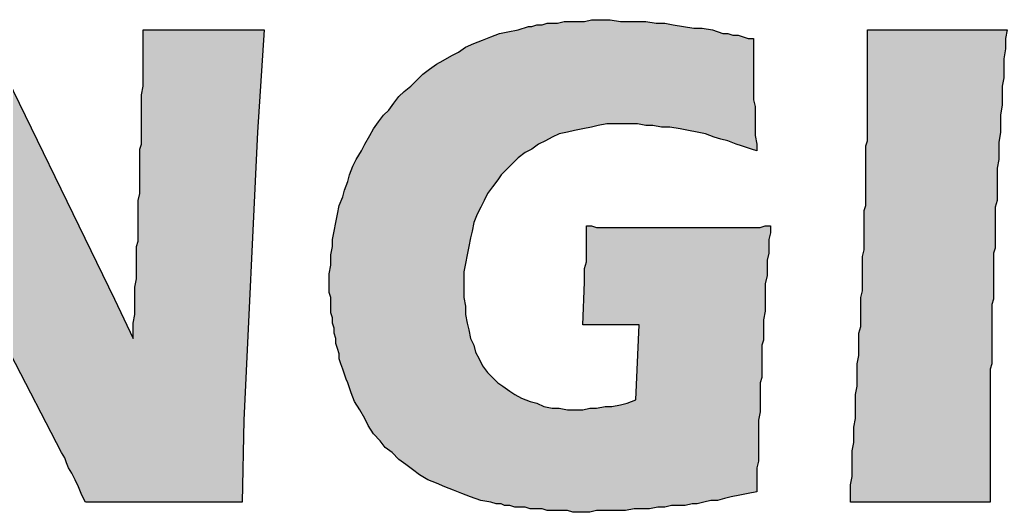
# Model space of a CAD drawing. Extents: x 0 to 8.5, y -0.4 to 11.
# Drawn here: x 1.3125 to 1.6145, y 0.9002 to 1.0507 of the extents above; entities that cross this region are included whole.
import ezdxf

# ---------------------------------------------------------------- set-up
doc = ezdxf.new("R2010")
doc.units = 0
doc.header["$LTSCALE"] = 10
doc.header["$MEASUREMENT"] = 0
doc.layers.add('BDR-18', color=1, linetype='Continuous')

# ---------------------------------------------------------------- blocks, each defined once
blk = doc.blocks.new('hel_logo_sm_borderless')
at = {"layer": 'BDR-18', "linetype": 'ByBlock'}
h = blk.add_hatch(color=256, dxfattribs=at)
h.dxf.hatch_style = 1
h.paths.add_polyline_path([(0.73575, -0.3873), (0.73732, -0.3873), (0.73888, -0.38782), (0.74044, -0.38782), (0.74201, -0.38782), (0.74357, -0.38782), (0.74513, -0.38782), (0.7467, -0.38782), (0.74826, -0.38782), (0.75139, -0.38782), (0.75451, -0.38782), (0.75764, -0.38782), (0.76024, -0.38782), (0.76285, -0.38782), (0.76545, -0.38782), (0.76754, -0.38782), (0.77014, -0.38782), (0.77223, -0.38782), (0.77431, -0.38782), (0.7764, -0.38782), (0.77848, -0.38782), (0.78056, -0.38782), (0.78213, -0.38782), (0.78421, -0.38782), (0.78577, -0.38782), (0.78734, -0.38782), (0.7889, -0.38782), (0.79046, -0.3873), (0.79203, -0.3873), (0.79203, -0.38938), (0.79151, -0.39147), (0.79151, -0.39355), (0.79151, -0.39563), (0.79099, -0.39772), (0.79099, -0.40032), (0.79099, -0.40241), (0.79046, -0.40501), (0.79046, -0.40762), (0.79046, -0.41022), (0.79046, -0.41335), (0.78994, -0.41596), (0.78994, -0.41908), (0.78994, -0.42064), (0.78994, -0.42221), (0.78942, -0.42377), (0.78942, -0.42533), (0.78942, -0.4269), (0.78942, -0.42846), (0.78942, -0.43002), (0.78942, -0.43211), (0.78942, -0.43367), (0.7889, -0.43523), (0.7889, -0.4368), (0.7889, -0.43836), (0.7889, -0.44097), (0.7889, -0.44409), (0.78838, -0.4467), (0.78838, -0.4493), (0.78838, -0.45191), (0.78838, -0.45451), (0.78838, -0.4566), (0.78838, -0.4592), (0.78786, -0.46129), (0.78786, -0.46337), (0.78786, -0.46545), (0.78786, -0.46702), (0.78786, -0.46858), (0.78525, -0.4691), (0.78265, -0.46962), (0.78004, -0.47014), (0.77796, -0.47066), (0.77587, -0.47119), (0.77379, -0.47119), (0.77171, -0.47171), (0.76962, -0.47223), (0.76806, -0.47223), (0.76597, -0.47275), (0.76389, -0.47275), (0.76181, -0.47275), (0.75972, -0.47327), (0.75764, -0.47327), (0.75503, -0.47379), (0.75243, -0.47379), (0.75034, -0.47379), (0.74774, -0.47431), (0.74565, -0.47431), (0.74305, -0.47431), (0.74096, -0.47431), (0.73888, -0.47431), (0.7368, -0.47483), (0.73471, -0.47483), (0.73315, -0.47483), (0.73159, -0.47483), (0.73002, -0.47431), (0.72846, -0.47431), (0.7269, -0.47431), (0.72533, -0.47431), (0.72377, -0.47431), (0.72221, -0.47379), (0.72064, -0.47379), (0.71856, -0.47379), (0.717, -0.47327), (0.71543, -0.47327), (0.71387, -0.47327), (0.71231, -0.47275), (0.71074, -0.47275), (0.7097, -0.47223), (0.70814, -0.47223), (0.70658, -0.47171), (0.70345, -0.47119), (0.70032, -0.47014), (0.69772, -0.4691), (0.69511, -0.46806), (0.69251, -0.46702), (0.6899, -0.46598), (0.6873, -0.46493), (0.68469, -0.46337), (0.68261, -0.46181), (0.68052, -0.46024), (0.67844, -0.45868), (0.67636, -0.4566), (0.67427, -0.45503), (0.67271, -0.45295), (0.67062, -0.45086), (0.66906, -0.44826), (0.66802, -0.44618), (0.66646, -0.44357), (0.66489, -0.44097), (0.66385, -0.43836), (0.66281, -0.43523), (0.66229, -0.43419), (0.66177, -0.43263), (0.66125, -0.43107), (0.66072, -0.4295), (0.6602, -0.42794), (0.6602, -0.42638), (0.65968, -0.42481), (0.65916, -0.42325), (0.65916, -0.42169), (0.65864, -0.42012), (0.65864, -0.41856), (0.65812, -0.417), (0.65812, -0.41543), (0.6576, -0.41387), (0.6576, -0.41231), (0.6576, -0.41074), (0.6576, -0.40918), (0.65708, -0.40762), (0.65708, -0.40606), (0.65708, -0.40449), (0.65708, -0.40189), (0.6576, -0.39928), (0.6576, -0.39616), (0.65812, -0.39355), (0.65812, -0.39147), (0.65864, -0.38886), (0.65916, -0.38626), (0.65968, -0.38365), (0.6602, -0.38105), (0.66125, -0.37844), (0.66177, -0.37636), (0.66281, -0.37375), (0.66333, -0.37167), (0.66437, -0.36906), (0.66541, -0.36698), (0.66698, -0.36437), (0.66802, -0.36229), (0.66958, -0.35968), (0.67062, -0.3576), (0.67219, -0.35551), (0.67375, -0.35343), (0.67531, -0.35187), (0.67688, -0.34978), (0.67844, -0.3477), (0.68, -0.34614), (0.68209, -0.34457), (0.68417, -0.34249), (0.68573, -0.34092), (0.68782, -0.33936), (0.6899, -0.3378), (0.69199, -0.33676), (0.69459, -0.33519), (0.69668, -0.33415), (0.69876, -0.33259), (0.70137, -0.33155), (0.70397, -0.3305), (0.70658, -0.32946), (0.70918, -0.32842), (0.71179, -0.3279), (0.71491, -0.32738), (0.71804, -0.32634), (0.71908, -0.32634), (0.72064, -0.32581), (0.72221, -0.32581), (0.72377, -0.32529), (0.72533, -0.32529), (0.7269, -0.32529), (0.72898, -0.32477), (0.73054, -0.32477), (0.73211, -0.32477), (0.73367, -0.32477), (0.73523, -0.32477), (0.73732, -0.32425), (0.73888, -0.32425), (0.74044, -0.32425), (0.74305, -0.32425), (0.74618, -0.32477), (0.74878, -0.32477), (0.75139, -0.32477), (0.75399, -0.32477), (0.75712, -0.32529), (0.75972, -0.32529), (0.76233, -0.32581), (0.76545, -0.32634), (0.76858, -0.32686), (0.77119, -0.32686), (0.77431, -0.32738), (0.77744, -0.32842), (0.779, -0.32842), (0.78056, -0.32894), (0.78213, -0.32894), (0.78369, -0.32946), (0.78525, -0.32998), (0.78682, -0.32998), (0.78682, -0.33207), (0.78682, -0.33415), (0.78682, -0.33624), (0.78682, -0.3378), (0.78682, -0.33988), (0.78682, -0.34197), (0.78682, -0.34405), (0.78682, -0.34666), (0.78682, -0.34874), (0.78734, -0.35082), (0.78734, -0.35291), (0.78734, -0.35551), (0.78734, -0.3576), (0.78734, -0.35968), (0.78786, -0.36229), (0.78786, -0.36437), (0.7863, -0.36385), (0.78473, -0.36333), (0.78317, -0.36281), (0.78161, -0.36229), (0.779, -0.36125), (0.77692, -0.36072), (0.77483, -0.3602), (0.77223, -0.35916), (0.76962, -0.35864), (0.76702, -0.35812), (0.76441, -0.3576), (0.76129, -0.35708), (0.75868, -0.35708), (0.75608, -0.35656), (0.75399, -0.35656), (0.75139, -0.35604), (0.7493, -0.35604), (0.74722, -0.35604), (0.74461, -0.35604), (0.74201, -0.35604), (0.7394, -0.35656), (0.73732, -0.35708), (0.73471, -0.3576), (0.73211, -0.35812), (0.73002, -0.35864), (0.72742, -0.35916), (0.72533, -0.3602), (0.72325, -0.36125), (0.72117, -0.36229), (0.71908, -0.36385), (0.717, -0.36489), (0.71491, -0.36646), (0.71335, -0.36802), (0.71179, -0.36958), (0.7097, -0.37167), (0.70866, -0.37323), (0.7071, -0.37531), (0.70553, -0.3774), (0.70449, -0.37948), (0.70345, -0.38157), (0.70241, -0.38365), (0.70137, -0.38626), (0.70084, -0.38886), (0.70032, -0.39094), (0.6998, -0.39355), (0.69928, -0.39616), (0.69876, -0.39876), (0.69824, -0.40137), (0.69824, -0.40397), (0.69824, -0.40658), (0.69824, -0.40918), (0.69876, -0.41179), (0.69876, -0.41439), (0.69928, -0.417), (0.6998, -0.41908), (0.70032, -0.42169), (0.70137, -0.42377), (0.70189, -0.42585), (0.70293, -0.42794), (0.70397, -0.43002), (0.70553, -0.43211), (0.7071, -0.43367), (0.70866, -0.43523), (0.71022, -0.43628), (0.71231, -0.43784), (0.71387, -0.43888), (0.71595, -0.43992), (0.71856, -0.44097), (0.72064, -0.44149), (0.72273, -0.44253), (0.72533, -0.44305), (0.72742, -0.44305), (0.73002, -0.44357), (0.73263, -0.44357), (0.73471, -0.44357), (0.7368, -0.44305), (0.73888, -0.44305), (0.74149, -0.44253), (0.74357, -0.44253), (0.74618, -0.44201), (0.74826, -0.44149), (0.75086, -0.44044), (0.75191, -0.41752), (0.75034, -0.41752), (0.7493, -0.41752), (0.74722, -0.41752), (0.74565, -0.41752), (0.74461, -0.41752), (0.73471, -0.41752), (0.73523, -0.40449), (0.73523, -0.40345), (0.73523, -0.40189), (0.73523, -0.40032), (0.73575, -0.39824), (0.73575, -0.39616), (0.73575, -0.39355), (0.73575, -0.39251), (0.73575, -0.39094), (0.73575, -0.38938)])
h = blk.add_hatch(color=256, dxfattribs=at)
h.dxf.hatch_style = 1
h.paths.add_polyline_path([(0.49555, -0.47171), (0.49764, -0.44982), (0.50128, -0.37427), (0.50233, -0.34353), (0.50233, -0.32738), (0.50441, -0.32738), (0.50597, -0.32738), (0.50754, -0.32738), (0.50962, -0.32738), (0.51118, -0.32738), (0.51275, -0.32738), (0.51483, -0.32738), (0.5164, -0.32738), (0.51796, -0.32738), (0.51952, -0.32738), (0.52108, -0.32738), (0.52265, -0.32738), (0.52525, -0.32738), (0.52838, -0.32738), (0.53046, -0.32738), (0.53307, -0.32738), (0.53515, -0.32738), (0.53828, -0.32738), (0.53932, -0.32738), (0.54088, -0.32738), (0.54245, -0.32738), (0.54401, -0.32738), (0.54557, -0.32738), (0.54766, -0.32738), (0.54922, -0.32738), (0.55131, -0.32738), (0.59143, -0.4097), (0.59716, -0.42169), (0.59716, -0.41908), (0.59716, -0.417), (0.59768, -0.41439), (0.59768, -0.41179), (0.59768, -0.40918), (0.59768, -0.40606), (0.5982, -0.40345), (0.5982, -0.40189), (0.5982, -0.40032), (0.5982, -0.39876), (0.5982, -0.3972), (0.5982, -0.39511), (0.5982, -0.39355), (0.59872, -0.39199), (0.59872, -0.39042), (0.59872, -0.38834), (0.59872, -0.38678), (0.59872, -0.38521), (0.59872, -0.38313), (0.59872, -0.38157), (0.59872, -0.37948), (0.59924, -0.3774), (0.59924, -0.37583), (0.59924, -0.37375), (0.59924, -0.37167), (0.59924, -0.36958), (0.59924, -0.3675), (0.59924, -0.36593), (0.59924, -0.36385), (0.59976, -0.36229), (0.59976, -0.3602), (0.59976, -0.35864), (0.59976, -0.35656), (0.59976, -0.35499), (0.59976, -0.35343), (0.59976, -0.35187), (0.59976, -0.3503), (0.59976, -0.34874), (0.59976, -0.34718), (0.60028, -0.34457), (0.60028, -0.34197), (0.60028, -0.33936), (0.60028, -0.33676), (0.60028, -0.33467), (0.60028, -0.33259), (0.60028, -0.3305), (0.60028, -0.32894), (0.60028, -0.32738), (0.60341, -0.32738), (0.60601, -0.32738), (0.60862, -0.32738), (0.6107, -0.32738), (0.61331, -0.32738), (0.61539, -0.32738), (0.61696, -0.32738), (0.61904, -0.32738), (0.62008, -0.32738), (0.62112, -0.32738), (0.62321, -0.32738), (0.62529, -0.32738), (0.6279, -0.32738), (0.62894, -0.32738), (0.6305, -0.32738), (0.63207, -0.32738), (0.63363, -0.32738), (0.63571, -0.32738), (0.63728, -0.32738), (0.63519, -0.35864), (0.63102, -0.4467), (0.6305, -0.47171), (0.62738, -0.47171), (0.62425, -0.47171), (0.62165, -0.47171), (0.61852, -0.47171), (0.61591, -0.47171), (0.61279, -0.47171), (0.61018, -0.47171), (0.60758, -0.47171), (0.60497, -0.47171), (0.60237, -0.47171), (0.59976, -0.47171), (0.5982, -0.47171), (0.59664, -0.47171), (0.59507, -0.47171), (0.59351, -0.47171), (0.59195, -0.47171), (0.59038, -0.47171), (0.5883, -0.47171), (0.58674, -0.47171), (0.58465, -0.47171), (0.58257, -0.47171), (0.58153, -0.46962), (0.58048, -0.46702), (0.57944, -0.46493), (0.5784, -0.46285), (0.57736, -0.46129), (0.57684, -0.45972), (0.57632, -0.45816), (0.57527, -0.4566), (0.55964, -0.42638), (0.5586, -0.42481), (0.55756, -0.42273), (0.55652, -0.42117), (0.55547, -0.41908), (0.55495, -0.41752), (0.55391, -0.41543), (0.55287, -0.41387), (0.55183, -0.41231), (0.55131, -0.41022), (0.55026, -0.40866), (0.54922, -0.40658), (0.5487, -0.40501), (0.54766, -0.40345), (0.54662, -0.40137), (0.54609, -0.3998), (0.54505, -0.39824), (0.54401, -0.39616), (0.54297, -0.39355), (0.54193, -0.39147), (0.54088, -0.38938), (0.53932, -0.38678), (0.53828, -0.38417), (0.53724, -0.38209), (0.53619, -0.37948), (0.53411, -0.4295), (0.53307, -0.47171), (0.53046, -0.47171), (0.52786, -0.47171), (0.52525, -0.47171), (0.52265, -0.47171), (0.52056, -0.47171), (0.51848, -0.47171), (0.51692, -0.47171), (0.51535, -0.47171), (0.51379, -0.47171), (0.51223, -0.47171), (0.51014, -0.47171), (0.50754, -0.47171), (0.50545, -0.47171), (0.50389, -0.47171), (0.50233, -0.47171), (0.50076, -0.47171), (0.4992, -0.47171), (0.49764, -0.47171)])
h = blk.add_hatch(color=256, dxfattribs=at)
h.dxf.hatch_style = 1
h.paths.add_polyline_path([(0.81652, -0.47171), (0.81652, -0.4691), (0.81652, -0.4665), (0.81704, -0.46389), (0.81704, -0.46129), (0.81704, -0.45868), (0.81704, -0.45608), (0.81756, -0.45347), (0.81756, -0.45139), (0.81756, -0.44878), (0.81808, -0.44618), (0.81808, -0.44357), (0.81808, -0.44149), (0.81808, -0.43888), (0.8186, -0.43628), (0.8186, -0.43419), (0.8186, -0.43159), (0.8186, -0.4295), (0.81912, -0.4269), (0.81912, -0.42481), (0.81912, -0.42273), (0.81912, -0.42012), (0.81964, -0.41804), (0.81964, -0.41596), (0.81964, -0.41335), (0.81964, -0.41127), (0.81964, -0.40918), (0.82016, -0.4071), (0.82016, -0.40501), (0.82016, -0.40293), (0.82016, -0.40084), (0.82016, -0.39876), (0.82016, -0.39668), (0.82068, -0.39459), (0.82068, -0.39251), (0.82068, -0.39042), (0.82068, -0.38834), (0.82068, -0.38678), (0.82068, -0.38469), (0.82068, -0.38261), (0.82121, -0.38105), (0.82121, -0.37896), (0.82121, -0.37688), (0.82121, -0.37531), (0.82121, -0.37323), (0.82121, -0.37167), (0.82121, -0.36958), (0.82121, -0.36802), (0.82121, -0.36646), (0.82121, -0.36437), (0.82121, -0.36281), (0.82173, -0.36125), (0.82173, -0.35968), (0.82173, -0.3576), (0.82173, -0.35604), (0.82173, -0.35447), (0.82173, -0.35291), (0.82173, -0.35135), (0.82173, -0.34978), (0.82173, -0.34822), (0.82173, -0.34666), (0.82173, -0.34405), (0.82173, -0.34092), (0.82173, -0.32738), (0.82381, -0.32738), (0.82537, -0.32738), (0.82746, -0.32738), (0.82902, -0.32738), (0.83111, -0.32738), (0.83267, -0.32738), (0.83423, -0.32738), (0.83527, -0.32738), (0.83788, -0.32738), (0.84048, -0.32738), (0.84205, -0.32738), (0.84361, -0.32738), (0.84465, -0.32738), (0.84622, -0.32738), (0.84778, -0.32738), (0.85038, -0.32738), (0.85143, -0.32738), (0.85299, -0.32738), (0.85455, -0.32738), (0.85612, -0.32738), (0.8582, -0.32738), (0.85976, -0.32738), (0.86185, -0.32738), (0.86445, -0.32738), (0.86393, -0.32998), (0.86393, -0.33311), (0.86341, -0.33624), (0.86341, -0.33884), (0.86341, -0.34197), (0.86289, -0.34457), (0.86289, -0.3477), (0.86289, -0.3503), (0.86237, -0.35343), (0.86237, -0.35604), (0.86237, -0.35864), (0.86185, -0.36177), (0.86185, -0.36437), (0.86185, -0.36698), (0.86133, -0.36958), (0.86133, -0.37219), (0.86133, -0.37427), (0.86133, -0.37583), (0.86133, -0.37792), (0.86133, -0.37948), (0.8608, -0.38157), (0.8608, -0.38313), (0.8608, -0.38521), (0.8608, -0.38678), (0.8608, -0.38886), (0.8608, -0.39042), (0.8608, -0.39251), (0.8608, -0.39407), (0.86028, -0.39563), (0.86028, -0.39772), (0.86028, -0.39928), (0.86028, -0.40084), (0.86028, -0.40293), (0.86028, -0.40449), (0.86028, -0.40606), (0.86028, -0.40814), (0.86028, -0.4097), (0.85976, -0.41127), (0.85976, -0.41283), (0.85976, -0.41491), (0.85976, -0.41648), (0.85976, -0.41804), (0.85976, -0.4196), (0.85976, -0.42117), (0.85976, -0.42273), (0.85976, -0.42481), (0.85976, -0.42638), (0.85976, -0.42794), (0.85976, -0.4295), (0.85924, -0.43107), (0.85924, -0.43263), (0.85924, -0.43419), (0.85924, -0.43575), (0.85924, -0.43732), (0.85924, -0.44044), (0.85924, -0.44305), (0.85924, -0.44618), (0.85924, -0.44878), (0.85924, -0.45191), (0.85924, -0.45451), (0.85924, -0.45712), (0.85924, -0.45972), (0.85924, -0.46233), (0.85924, -0.46493), (0.85924, -0.46702), (0.85924, -0.46962), (0.85924, -0.47171), (0.83944, -0.47171), (0.83788, -0.47171), (0.83579, -0.47171), (0.83371, -0.47171), (0.83111, -0.47171), (0.82954, -0.47171), (0.82798, -0.47171), (0.82589, -0.47171), (0.82433, -0.47171), (0.82225, -0.47171), (0.82068, -0.47171), (0.8186, -0.47171)])
for points in [[(0.73575, -0.3873), (0.73732, -0.3873), (0.73888, -0.38782), (0.74044, -0.38782), (0.74201, -0.38782), (0.74357, -0.38782), (0.74513, -0.38782), (0.7467, -0.38782), (0.74826, -0.38782), (0.75139, -0.38782), (0.75451, -0.38782), (0.75764, -0.38782), (0.76024, -0.38782), (0.76285, -0.38782), (0.76545, -0.38782), (0.76754, -0.38782), (0.77014, -0.38782), (0.77223, -0.38782), (0.77431, -0.38782), (0.7764, -0.38782), (0.77848, -0.38782), (0.78056, -0.38782), (0.78213, -0.38782), (0.78421, -0.38782), (0.78577, -0.38782), (0.78734, -0.38782), (0.7889, -0.38782), (0.79046, -0.3873), (0.79203, -0.3873), (0.79203, -0.38938), (0.79151, -0.39147), (0.79151, -0.39355), (0.79151, -0.39563), (0.79099, -0.39772), (0.79099, -0.40032), (0.79099, -0.40241), (0.79046, -0.40501), (0.79046, -0.40762), (0.79046, -0.41022), (0.79046, -0.41335), (0.78994, -0.41596), (0.78994, -0.41908), (0.78994, -0.42064), (0.78994, -0.42221), (0.78942, -0.42377), (0.78942, -0.42533), (0.78942, -0.4269), (0.78942, -0.42846), (0.78942, -0.43002), (0.78942, -0.43211), (0.78942, -0.43367), (0.7889, -0.43523), (0.7889, -0.4368), (0.7889, -0.43836), (0.7889, -0.44097), (0.7889, -0.44409), (0.78838, -0.4467), (0.78838, -0.4493), (0.78838, -0.45191), (0.78838, -0.45451), (0.78838, -0.4566), (0.78838, -0.4592), (0.78786, -0.46129), (0.78786, -0.46337), (0.78786, -0.46545), (0.78786, -0.46702), (0.78786, -0.46858), (0.78525, -0.4691), (0.78265, -0.46962), (0.78004, -0.47014), (0.77796, -0.47066), (0.77587, -0.47119), (0.77379, -0.47119), (0.77171, -0.47171), (0.76962, -0.47223), (0.76806, -0.47223), (0.76597, -0.47275), (0.76389, -0.47275), (0.76181, -0.47275), (0.75972, -0.47327), (0.75764, -0.47327), (0.75503, -0.47379), (0.75243, -0.47379), (0.75034, -0.47379), (0.74774, -0.47431), (0.74565, -0.47431), (0.74305, -0.47431), (0.74096, -0.47431), (0.73888, -0.47431), (0.7368, -0.47483), (0.73471, -0.47483), (0.73315, -0.47483), (0.73159, -0.47483), (0.73002, -0.47431), (0.72846, -0.47431), (0.7269, -0.47431), (0.72533, -0.47431), (0.72377, -0.47431), (0.72221, -0.47379), (0.72064, -0.47379), (0.71856, -0.47379), (0.717, -0.47327), (0.71543, -0.47327), (0.71387, -0.47327), (0.71231, -0.47275), (0.71074, -0.47275), (0.7097, -0.47223), (0.70814, -0.47223), (0.70658, -0.47171), (0.70345, -0.47119), (0.70032, -0.47014), (0.69772, -0.4691), (0.69511, -0.46806), (0.69251, -0.46702), (0.6899, -0.46598), (0.6873, -0.46493), (0.68469, -0.46337), (0.68261, -0.46181), (0.68052, -0.46024), (0.67844, -0.45868), (0.67636, -0.4566), (0.67427, -0.45503), (0.67271, -0.45295), (0.67062, -0.45086), (0.66906, -0.44826), (0.66802, -0.44618), (0.66646, -0.44357), (0.66489, -0.44097), (0.66385, -0.43836), (0.66281, -0.43523), (0.66229, -0.43419), (0.66177, -0.43263), (0.66125, -0.43107), (0.66072, -0.4295), (0.6602, -0.42794), (0.6602, -0.42638), (0.65968, -0.42481), (0.65916, -0.42325), (0.65916, -0.42169), (0.65864, -0.42012), (0.65864, -0.41856), (0.65812, -0.417), (0.65812, -0.41543), (0.6576, -0.41387), (0.6576, -0.41231), (0.6576, -0.41074), (0.6576, -0.40918), (0.65708, -0.40762), (0.65708, -0.40606), (0.65708, -0.40449), (0.65708, -0.40189), (0.6576, -0.39928), (0.6576, -0.39616), (0.65812, -0.39355), (0.65812, -0.39147), (0.65864, -0.38886), (0.65916, -0.38626), (0.65968, -0.38365), (0.6602, -0.38105), (0.66125, -0.37844), (0.66177, -0.37636), (0.66281, -0.37375), (0.66333, -0.37167), (0.66437, -0.36906), (0.66541, -0.36698), (0.66698, -0.36437), (0.66802, -0.36229), (0.66958, -0.35968), (0.67062, -0.3576), (0.67219, -0.35551), (0.67375, -0.35343), (0.67531, -0.35187), (0.67688, -0.34978), (0.67844, -0.3477), (0.68, -0.34614), (0.68209, -0.34457), (0.68417, -0.34249), (0.68573, -0.34092), (0.68782, -0.33936), (0.6899, -0.3378), (0.69199, -0.33676), (0.69459, -0.33519), (0.69668, -0.33415), (0.69876, -0.33259), (0.70137, -0.33155), (0.70397, -0.3305), (0.70658, -0.32946), (0.70918, -0.32842), (0.71179, -0.3279), (0.71491, -0.32738), (0.71804, -0.32634), (0.71908, -0.32634), (0.72064, -0.32581), (0.72221, -0.32581), (0.72377, -0.32529), (0.72533, -0.32529), (0.7269, -0.32529), (0.72898, -0.32477), (0.73054, -0.32477), (0.73211, -0.32477), (0.73367, -0.32477), (0.73523, -0.32477), (0.73732, -0.32425), (0.73888, -0.32425), (0.74044, -0.32425), (0.74305, -0.32425), (0.74618, -0.32477), (0.74878, -0.32477), (0.75139, -0.32477), (0.75399, -0.32477), (0.75712, -0.32529), (0.75972, -0.32529), (0.76233, -0.32581), (0.76545, -0.32634), (0.76858, -0.32686), (0.77119, -0.32686), (0.77431, -0.32738), (0.77744, -0.32842), (0.779, -0.32842), (0.78056, -0.32894), (0.78213, -0.32894), (0.78369, -0.32946), (0.78525, -0.32998), (0.78682, -0.32998), (0.78682, -0.33207), (0.78682, -0.33415), (0.78682, -0.33624), (0.78682, -0.3378), (0.78682, -0.33988), (0.78682, -0.34197), (0.78682, -0.34405), (0.78682, -0.34666), (0.78682, -0.34874), (0.78734, -0.35082), (0.78734, -0.35291), (0.78734, -0.35551), (0.78734, -0.3576), (0.78734, -0.35968), (0.78786, -0.36229), (0.78786, -0.36437), (0.7863, -0.36385), (0.78473, -0.36333), (0.78317, -0.36281), (0.78161, -0.36229), (0.779, -0.36125), (0.77692, -0.36072), (0.77483, -0.3602), (0.77223, -0.35916), (0.76962, -0.35864), (0.76702, -0.35812), (0.76441, -0.3576), (0.76129, -0.35708), (0.75868, -0.35708), (0.75608, -0.35656), (0.75399, -0.35656), (0.75139, -0.35604), (0.7493, -0.35604), (0.74722, -0.35604), (0.74461, -0.35604), (0.74201, -0.35604), (0.7394, -0.35656), (0.73732, -0.35708), (0.73471, -0.3576), (0.73211, -0.35812), (0.73002, -0.35864), (0.72742, -0.35916), (0.72533, -0.3602), (0.72325, -0.36125), (0.72117, -0.36229), (0.71908, -0.36385), (0.717, -0.36489), (0.71491, -0.36646), (0.71335, -0.36802), (0.71179, -0.36958), (0.7097, -0.37167), (0.70866, -0.37323), (0.7071, -0.37531), (0.70553, -0.3774), (0.70449, -0.37948), (0.70345, -0.38157), (0.70241, -0.38365), (0.70137, -0.38626), (0.70084, -0.38886), (0.70032, -0.39094), (0.6998, -0.39355), (0.69928, -0.39616), (0.69876, -0.39876), (0.69824, -0.40137), (0.69824, -0.40397), (0.69824, -0.40658), (0.69824, -0.40918), (0.69876, -0.41179), (0.69876, -0.41439), (0.69928, -0.417), (0.6998, -0.41908), (0.70032, -0.42169), (0.70137, -0.42377), (0.70189, -0.42585), (0.70293, -0.42794), (0.70397, -0.43002), (0.70553, -0.43211), (0.7071, -0.43367), (0.70866, -0.43523), (0.71022, -0.43628), (0.71231, -0.43784), (0.71387, -0.43888), (0.71595, -0.43992), (0.71856, -0.44097), (0.72064, -0.44149), (0.72273, -0.44253), (0.72533, -0.44305), (0.72742, -0.44305), (0.73002, -0.44357), (0.73263, -0.44357), (0.73471, -0.44357), (0.7368, -0.44305), (0.73888, -0.44305), (0.74149, -0.44253), (0.74357, -0.44253), (0.74618, -0.44201), (0.74826, -0.44149), (0.75086, -0.44044), (0.75191, -0.41752), (0.75034, -0.41752), (0.7493, -0.41752), (0.74722, -0.41752), (0.74565, -0.41752), (0.74461, -0.41752), (0.73471, -0.41752), (0.73523, -0.40449), (0.73523, -0.40345), (0.73523, -0.40189), (0.73523, -0.40032), (0.73575, -0.39824), (0.73575, -0.39616), (0.73575, -0.39355), (0.73575, -0.39251), (0.73575, -0.39094), (0.73575, -0.38938)], [(0.81652, -0.47171), (0.81652, -0.4691), (0.81652, -0.4665), (0.81704, -0.46389), (0.81704, -0.46129), (0.81704, -0.45868), (0.81704, -0.45608), (0.81756, -0.45347), (0.81756, -0.45139), (0.81756, -0.44878), (0.81808, -0.44618), (0.81808, -0.44357), (0.81808, -0.44149), (0.81808, -0.43888), (0.8186, -0.43628), (0.8186, -0.43419), (0.8186, -0.43159), (0.8186, -0.4295), (0.81912, -0.4269), (0.81912, -0.42481), (0.81912, -0.42273), (0.81912, -0.42012), (0.81964, -0.41804), (0.81964, -0.41596), (0.81964, -0.41335), (0.81964, -0.41127), (0.81964, -0.40918), (0.82016, -0.4071), (0.82016, -0.40501), (0.82016, -0.40293), (0.82016, -0.40084), (0.82016, -0.39876), (0.82016, -0.39668), (0.82068, -0.39459), (0.82068, -0.39251), (0.82068, -0.39042), (0.82068, -0.38834), (0.82068, -0.38678), (0.82068, -0.38469), (0.82068, -0.38261), (0.82121, -0.38105), (0.82121, -0.37896), (0.82121, -0.37688), (0.82121, -0.37531), (0.82121, -0.37323), (0.82121, -0.37167), (0.82121, -0.36958), (0.82121, -0.36802), (0.82121, -0.36646), (0.82121, -0.36437), (0.82121, -0.36281), (0.82173, -0.36125), (0.82173, -0.35968), (0.82173, -0.3576), (0.82173, -0.35604), (0.82173, -0.35447), (0.82173, -0.35291), (0.82173, -0.35135), (0.82173, -0.34978), (0.82173, -0.34822), (0.82173, -0.34666), (0.82173, -0.34405), (0.82173, -0.34092), (0.82173, -0.32738), (0.82381, -0.32738), (0.82537, -0.32738), (0.82746, -0.32738), (0.82902, -0.32738), (0.83111, -0.32738), (0.83267, -0.32738), (0.83423, -0.32738), (0.83527, -0.32738), (0.83788, -0.32738), (0.84048, -0.32738), (0.84205, -0.32738), (0.84361, -0.32738), (0.84465, -0.32738), (0.84622, -0.32738), (0.84778, -0.32738), (0.85038, -0.32738), (0.85143, -0.32738), (0.85299, -0.32738), (0.85455, -0.32738), (0.85612, -0.32738), (0.8582, -0.32738), (0.85976, -0.32738), (0.86185, -0.32738), (0.86445, -0.32738), (0.86393, -0.32998), (0.86393, -0.33311), (0.86341, -0.33624), (0.86341, -0.33884), (0.86341, -0.34197), (0.86289, -0.34457), (0.86289, -0.3477), (0.86289, -0.3503), (0.86237, -0.35343), (0.86237, -0.35604), (0.86237, -0.35864), (0.86185, -0.36177), (0.86185, -0.36437), (0.86185, -0.36698), (0.86133, -0.36958), (0.86133, -0.37219), (0.86133, -0.37427), (0.86133, -0.37583), (0.86133, -0.37792), (0.86133, -0.37948), (0.8608, -0.38157), (0.8608, -0.38313), (0.8608, -0.38521), (0.8608, -0.38678), (0.8608, -0.38886), (0.8608, -0.39042), (0.8608, -0.39251), (0.8608, -0.39407), (0.86028, -0.39563), (0.86028, -0.39772), (0.86028, -0.39928), (0.86028, -0.40084), (0.86028, -0.40293), (0.86028, -0.40449), (0.86028, -0.40606), (0.86028, -0.40814), (0.86028, -0.4097), (0.85976, -0.41127), (0.85976, -0.41283), (0.85976, -0.41491), (0.85976, -0.41648), (0.85976, -0.41804), (0.85976, -0.4196), (0.85976, -0.42117), (0.85976, -0.42273), (0.85976, -0.42481), (0.85976, -0.42638), (0.85976, -0.42794), (0.85976, -0.4295), (0.85924, -0.43107), (0.85924, -0.43263), (0.85924, -0.43419), (0.85924, -0.43575), (0.85924, -0.43732), (0.85924, -0.44044), (0.85924, -0.44305), (0.85924, -0.44618), (0.85924, -0.44878), (0.85924, -0.45191), (0.85924, -0.45451), (0.85924, -0.45712), (0.85924, -0.45972), (0.85924, -0.46233), (0.85924, -0.46493), (0.85924, -0.46702), (0.85924, -0.46962), (0.85924, -0.47171), (0.83944, -0.47171), (0.83788, -0.47171), (0.83579, -0.47171), (0.83371, -0.47171), (0.83111, -0.47171), (0.82954, -0.47171), (0.82798, -0.47171), (0.82589, -0.47171), (0.82433, -0.47171), (0.82225, -0.47171), (0.82068, -0.47171), (0.8186, -0.47171)]]:
    blk.add_lwpolyline(points, close=True, dxfattribs=at)
blk.add_lwpolyline([(0.55131, -0.32738), (0.59143, -0.4097), (0.59716, -0.42169), (0.59716, -0.41908), (0.59716, -0.417), (0.59768, -0.41439), (0.59768, -0.41179), (0.59768, -0.40918), (0.59768, -0.40606), (0.5982, -0.40345), (0.5982, -0.40189), (0.5982, -0.40032), (0.5982, -0.39876), (0.5982, -0.3972), (0.5982, -0.39511), (0.5982, -0.39355), (0.59872, -0.39199), (0.59872, -0.39042), (0.59872, -0.38834), (0.59872, -0.38678), (0.59872, -0.38521), (0.59872, -0.38313), (0.59872, -0.38157), (0.59872, -0.37948), (0.59924, -0.3774), (0.59924, -0.37583), (0.59924, -0.37375), (0.59924, -0.37167), (0.59924, -0.36958), (0.59924, -0.3675), (0.59924, -0.36593), (0.59924, -0.36385), (0.59976, -0.36229), (0.59976, -0.3602), (0.59976, -0.35864), (0.59976, -0.35656), (0.59976, -0.35499), (0.59976, -0.35343), (0.59976, -0.35187), (0.59976, -0.3503), (0.59976, -0.34874), (0.59976, -0.34718), (0.60028, -0.34457), (0.60028, -0.34197), (0.60028, -0.33936), (0.60028, -0.33676), (0.60028, -0.33467), (0.60028, -0.33259), (0.60028, -0.3305), (0.60028, -0.32894), (0.60028, -0.32738), (0.60341, -0.32738), (0.60601, -0.32738), (0.60862, -0.32738), (0.6107, -0.32738), (0.61331, -0.32738), (0.61539, -0.32738), (0.61696, -0.32738), (0.61904, -0.32738), (0.62008, -0.32738), (0.62112, -0.32738), (0.62321, -0.32738), (0.62529, -0.32738), (0.6279, -0.32738), (0.62894, -0.32738), (0.6305, -0.32738), (0.63207, -0.32738), (0.63363, -0.32738), (0.63571, -0.32738), (0.63728, -0.32738), (0.63519, -0.35864), (0.63102, -0.4467), (0.6305, -0.47171), (0.62738, -0.47171), (0.62425, -0.47171), (0.62165, -0.47171), (0.61852, -0.47171), (0.61591, -0.47171), (0.61279, -0.47171), (0.61018, -0.47171), (0.60758, -0.47171), (0.60497, -0.47171), (0.60237, -0.47171), (0.59976, -0.47171), (0.5982, -0.47171), (0.59664, -0.47171), (0.59507, -0.47171), (0.59351, -0.47171), (0.59195, -0.47171), (0.59038, -0.47171), (0.5883, -0.47171), (0.58674, -0.47171), (0.58465, -0.47171), (0.58257, -0.47171), (0.58153, -0.46962), (0.58048, -0.46702), (0.57944, -0.46493), (0.5784, -0.46285), (0.57736, -0.46129), (0.57684, -0.45972), (0.57632, -0.45816), (0.57527, -0.4566), (0.55964, -0.42638)], dxfattribs=at)

msp = doc.modelspace()

# ---------------------------------------------------------------- block references
msp.add_blockref('hel_logo_sm_borderless', (0.75, 1.375))

doc.saveas('drawing.dxf')
